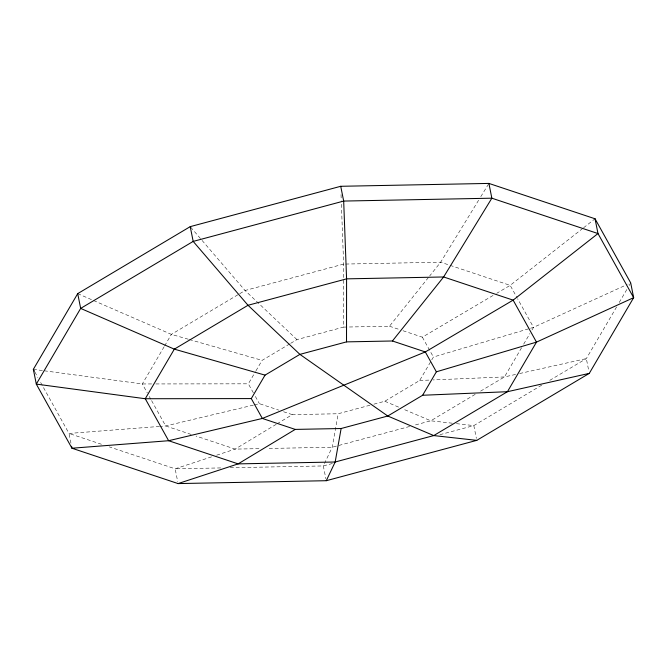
<?xml version="1.0" encoding="UTF-8"?>
<svg xmlns="http://www.w3.org/2000/svg" width="667" height="667" viewBox="0 0 667 667"><rect width="100%" height="100%" fill="white"/><g stroke="black" fill="none" stroke-linecap="round" stroke-linejoin="round"><path stroke-width="0.5" stroke-dasharray="3.33 2.5" d="M290.687 343.33L296.948 339.603L343.572 327.105L343.613 278.548M343.613 277.514L343.63 264.09L341.271 200.817M369.927 405.236L338.177 413.748L332.224 447.224L323.32 465.933L325.88 478.739M164.115 346.773L142.321 383.959L147.29 392.896M164.632 345.89L171.377 334.384L238.844 294.205M253.368 392.846L248.341 383.817L255.469 371.652M255.978 370.785L262.089 360.363L289.795 343.864M373.895 404.169L384.809 401.251L419.668 380.49L433.417 357.037L529.565 328.531M521.594 347.715L504.477 376.93L479.615 391.729M523.67 344.172L529.898 333.55M531.974 330.007L533.533 327.355L626.922 284.626M616.608 306.945L586.335 358.596L548.824 380.932M619.218 302.493L627.047 289.136M629.131 285.568L630.699 282.9L627.872 284.192M478.606 200.242L440.67 262.206L429.656 275.98M480.774 196.698L488.903 183.417M343.572 327.105L389.478 326.221L429.006 276.788M582.8 228.381L510.18 285.359L496.732 293.288M583.617 227.739L595.039 218.776M276.221 424.329L235.184 449.108L216.483 455.244M277.113 423.795L292.279 414.632L338.177 413.748M239.736 293.68L245.064 290.504L343.63 264.09M475.179 394.372L430.79 420.802L414.699 425.121M541.687 385.184L473.82 425.596L438.703 435.009M403.018 330.732L422.361 337.168L493.155 295.406M211.564 456.862L175.146 468.809L109.305 446.873M530.557 328.239L533.533 327.355L517.634 298.766M409.671 426.463L332.224 447.224L267.192 448.491M332.349 463.515L323.32 465.933L230.065 467.742M253.343 405.119L165.674 425.955L160.539 426.346M254.352 404.877L259.396 403.677L278.739 410.122M515.591 374.437L504.477 376.93L433.108 379.923M519.635 373.537L586.335 358.596L588.886 371.402M159.505 426.43L69.009 433.45L39.878 381.074M419.668 380.49L428.973 380.098M345.689 264.049L440.67 262.206L510.18 285.359L517.133 297.866M258.929 448.649L235.184 449.108L196.031 436.06M220.735 467.926L175.146 468.809L177.705 481.607M151.676 383.942L142.321 383.959L43.63 370.71M155.836 383.942L248.341 383.817M452.309 423.203L430.79 420.802L403.01 408.988M456.403 423.653L473.82 425.596L476.38 438.394M33.35 369.335L42.605 370.569M188.327 339.236L171.377 334.384L93.797 300.625M189.32 339.52L262.089 360.363M389.478 326.221L399.149 329.44M283.575 411.739L292.279 414.632M191.129 434.434L165.674 425.955L151.267 400.042M101.442 444.255L69.009 433.45L70.977 443.297M384.809 401.251L399.183 407.362M77.714 293.63L92.855 300.217M296.948 339.603L245.064 290.504L190.228 226.638M422.361 337.168L433.417 357.037M255.378 396.456L259.396 403.677M149.283 396.465L150.767 399.149M34.859 372.036L37.869 377.455M341.037 194.589L341.229 199.775"/><path stroke-width="1" d="M589.286 373.37L507.429 391.704L422.62 395.264L387.76 416.016L341.129 428.514L295.231 429.406L262.348 418.451L251.292 398.583L265.041 375.129L299.9 354.377L346.523 341.879L346.582 278.856L343.68 201.067L340.729 186.293L190.228 226.638L77.714 293.63L33.35 369.335L36.301 384.1L71.961 448.224L178.097 483.583L326.271 480.707L476.772 440.362L589.286 373.37L633.65 297.665L630.699 282.9L595.039 218.776L488.903 183.417L340.729 186.293M341.129 428.514L335.176 461.998L326.271 480.707M422.62 395.264L436.368 371.811L536.485 342.121L633.65 297.665L597.991 233.55L595.039 218.776M346.523 341.879L392.429 340.987L443.622 276.972L491.854 198.191L488.903 183.417M295.231 429.406L238.136 463.882L178.097 483.583M251.292 398.583L145.273 398.733L36.301 384.1L80.665 308.404L193.18 241.404L343.68 201.067L491.854 198.191L597.991 233.55L513.131 300.133L425.313 351.943L262.348 418.451L168.626 440.72L71.961 448.224L71.569 446.248M476.772 440.362L433.742 435.576L387.76 416.016L299.9 354.377L248.016 305.278L193.18 241.404L190.228 226.638M265.041 375.129L174.329 349.149L80.665 308.404L77.714 293.63M392.429 340.987L425.313 351.943L436.368 371.811M33.35 369.335L34.351 371.135M174.329 349.149L145.273 398.733L168.626 440.72L238.136 463.882L335.176 461.998L433.742 435.576L507.429 391.704L536.485 342.121L513.131 300.133L443.622 276.972L346.582 278.856L248.016 305.278L174.329 349.149"/></g></svg>
